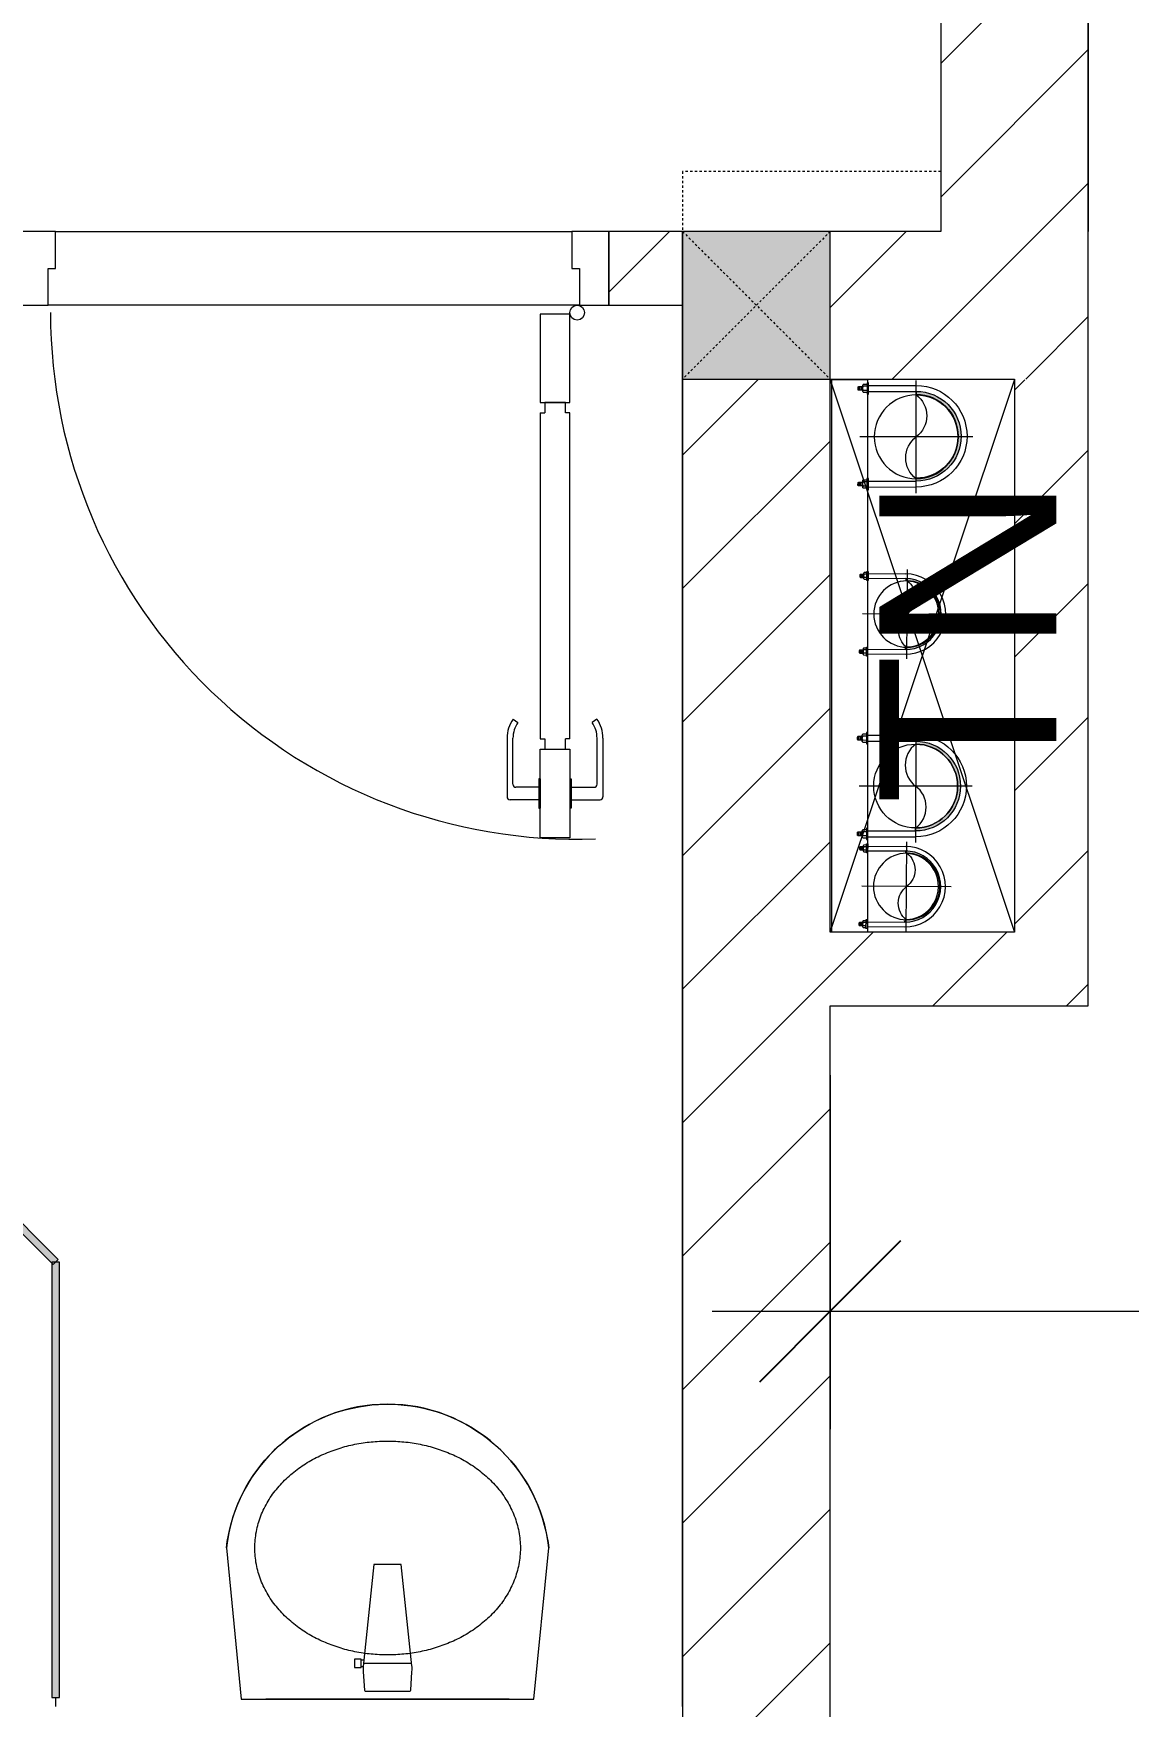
# Model space of a CAD drawing. Header units: millimetres. Extents: x 1591 to 240306, y -15958 to 82755.
# Drawn here: x 51974 to 53459, y 40337 to 42605 of the extents above; entities that cross this region are included whole.
import ezdxf

# ---------------------------------------------------------------- set-up
doc = ezdxf.new("R2010")
doc.units = ezdxf.units.MM
for name, pattern in [('Dash', [6, 3, -3]), ('Dash 1_8_', [6.35, 3.175, -3.175]), ('IMPORT-CENTER _2_', [40.64, 25.4, -5.08, 5.08, -5.08])]:
    doc.linetypes.add(name, pattern=pattern)
for name, color, linetype, lineweight in [('0-1', 7, 'Continuous', 5), ('0-2', 250, 'Continuous', 9), ('A-ANNO-DIMS', 211, 'Continuous', 9), ('A-ANNO-DIMS-160', 211, 'Continuous', 9), ('A-AREA', 32, 'Dash 1_8_', 9), ('A-DETL-GENF-1', 9, 'Continuous', 9), ('A-DOOR-1', 254, 'Continuous', 9), ('A-DOOR-2', 9, 'Continuous', 9), ('A-FLOR', 192, 'Continuous', 9), ('A-FLOR-1', 250, 'Continuous', 9), ('A-FLOR-2', 9, 'Continuous', 9), ('A-GLAZ-CURT', 52, 'Continuous', 9), ('A-GLAZ-CURT-1', 254, 'Continuous', 9), ('A-GLAZ-CURT-2', 9, 'Continuous', 9), ('A-WALL-1', 253, 'Continuous', 18), ('A-WALL-2', 9, 'Continuous', 9), ('A-WALL-3', 113, 'Continuous', 18), ('A-WALL-PATT-1', 10, 'Continuous', 9), ('A-WALL-PATT-2', 111, 'Continuous', 9), ('G-ANNO-TEXT-1', 7, 'Continuous', 9), ('G-IMPT-2', 8, 'IMPORT-CENTER _2_', 9), ('G-IMPT-3', 8, 'Continuous', 9), ('M-EQPM', 50, 'Continuous', 9), ('P-SANR-FIXT-1', 254, 'Continuous', 9), ('S-COLS', 52, 'Continuous', 9), ('S-COLS-5', 52, 'Continuous', 18), ('S-COLS-HDLN', 52, 'Dash', 9)]:
    doc.layers.add(name, color=color, linetype=linetype, lineweight=lineweight)
doc.styles.add('Arial_8', font='arial_0.ttf', dxfattribs={"height": 240})
doc.styles.add('UTM Avo', font='UTM Avo.ttf', dxfattribs={"width": 0.9, "height": 400})
doc.dimstyles.new('1_Dim_chi_tiet_2_5', dxfattribs={"dimscale": 304.8, "dimtxt": 399.720379, "dimasz": 0.629921, "dimexe": 0.524934, "dimexo": 0.0625, "dimgap": 0.052493, "dimtad": 1, "dimdec": 0, "dimrnd": 5, "dimzin": 0, "dimdsep": 46, "dimtxsty": 'UTM Avo', "dimblk1": 'OBLIQUE', "dimblk2": 'OBLIQUE', "dimsah": 1, "dimcen": 0.09, "dimdle": 0.524934, "dimazin": 0, "dimtfac": 1, "dimtdec": 4, "dimtix": 1, "dimtmove": 0, "dimatfit": 3, "dimfxl": 1.049869, "dimfxlon": 1, "dimtvp": 1, "dimtolj": 1, "dimtzin": 0, "dimarcsym": 2})
pattern_1 = [(45, (11001.35, 0), (-90.50967, 90.50967), [])]

# ---------------------------------------------------------------- blocks, each defined once
blk = doc.blocks.new('NCV_TKTC_KET CAU_rvt-1-TKCS_MB TẦNG 3-4')
at = {"layer": 'A-FLOR-1'}
blk.add_line((42052.7, 41386.9), (42052.7, 42136.9), dxfattribs=at)
blk = doc.blocks.new('DOOR_CW_01 CANH MO-PANEL KINH - DIG_02-800x2200-CỬA NHÔM KÍNH-V105-TKCS_MB TẦNG 3-4')
at = {"layer": 'A-DETL-GENF-1'}
for p, q in [((-347, 772), (-307, 772)), ((-347, 652), (-347, 772)), ((-307, 772), (-307, 652)), ((-349, 731.8), (-347, 731.8)), ((-349, 692.2), (-349, 731.8)), ((-347, 692.2), (-347, 731.8)), ((-307, 692.2), (-307, 731.8)), ((-305, 731.8), (-307, 731.8)), ((-305, 692.2), (-305, 731.8)), ((-392, 637), (-392, 716.5)), ((-349, 720.5), (-388, 720.5)), ((-349, 703.5), (-380, 703.5)), ((-305, 720.5), (-266, 720.5)), ((-305, 703.5), (-274, 703.5)), ((-262, 637), (-262, 716.5)), ((-384, 699.5), (-384, 637)), ((-347, 692.2), (-349, 692.2)), ((-307, 692.2), (-305, 692.2)), ((-270, 699.5), (-270, 637)), ((-307, 652), (-347, 652)), ((-347, 638), (-341, 638)), ((-347, 638), (-347, 196)), ((-313, 652), (-341, 652)), ((-341, 652), (-341, 638)), ((-313, 638), (-313, 652)), ((-307, 638), (-313, 638)), ((-307, 196), (-307, 638)), ((-383.9, 611.2), (-377.3, 615.8)), ((-270.1, 611.2), (-276.7, 615.8)), ((-347, 196), (-341, 196)), ((-307, 182), (-347, 182)), ((-347, 182), (-347, 62)), ((-341, 196), (-341, 182)), ((-341, 182), (-313, 182)), ((-307, 196), (-313, 196)), ((-313, 182), (-313, 196)), ((-307, 62), (-307, 182)), ((-347, 62), (-307, 62))]:
    blk.add_line(p, q, dxfattribs=at)
blk.add_circle((-357, 60), 10, dxfattribs=at)
for centre, radius, start, end in [((-357, 60), 714, 360, 92), ((-388, 716.5), 4, 90, 180), ((-380, 699.5), 4, 90, 180), ((-274, 699.5), 4, 0, 90), ((-266, 716.5), 4, 0, 90), ((-347, 637), 45, 180, 215), ((-347, 637), 37, 180, 215), ((-307, 637), 37, 325, 0), ((-307, 637), 45, 325, 0)]:
    blk.add_arc(centre, radius, start, end, dxfattribs=at)
at = {"layer": 'A-DOOR-2'}
for p, q in [((-360, 50), (-400, 50)), ((-400, 50), (-400, -50)), ((-360, 0), (-360, 50)), ((-357, 50), (-332, 50)), ((400, 50), (360, 50)), ((360, 50), (360, 0)), ((400, -50), (400, 50)), ((-350, 0), (-360, 0)), ((-350, -50), (-350, 0)), ((360, 0), (350, 0)), ((350, 0), (350, -50)), ((-400, -50), (-350, -50)), ((350, -50), (400, -50))]:
    blk.add_line(p, q, dxfattribs=at)
blk = doc.blocks.new('bonruatreo - Chậu rửa-V107-TKCS_MB TẦNG 3-4')
at = {"layer": 'P-SANR-FIXT-1'}
for p, q in [((-218.6, 205), (-198.4, 0)), ((198.4, 0), (218.6, 205)), ((-18.5, 182.5), (-32.2, 52.9)), ((18.5, 182.5), (-18.5, 182.5)), ((33, 45.4), (18.5, 182.5)), ((-35.6, 54.2), (-44.7, 54.2)), ((-44.7, 54.2), (-44.7, 42.8)), ((-35.6, 52.9), (-35.6, 54.2)), ((-32.2, 52.9), (-35.6, 52.9)), ((-35.6, 44.2), (-35.6, 52.9)), ((-32.2, 52.9), (-33.1, 44.2)), ((32.7, 48.5), (-32.7, 48.5)), ((-44.7, 42.8), (-35.6, 42.8)), ((-35.6, 42.8), (-35.6, 44.2)), ((-35.6, 44.2), (-33.1, 44.2)), ((-33, 37.3), (-31.4, 12.2)), ((31.4, 12.2), (33, 37.3)), ((-198.4, 0), (198.4, 0)), ((165, 0), (-165, 0)), ((-30.2, 11), (30.2, 11))]:
    blk.add_line(p, q, dxfattribs=at)
at = {"layer": 'P-SANR-FIXT-1', "flags": 128}
blk.add_lwpolyline([(-218.6, 205), (-217.4, 213.7), (-215.9, 222.4), (-214, 231), (-211.8, 239.5), (-209.3, 247.9), (-206.4, 256.2), (-203.2, 264.4), (-199.6, 272.5), (-195.8, 280.4), (-191.6, 288.1), (-187.1, 295.7), (-182.3, 303.1), (-177.3, 310.3), (-171.9, 317.3), (-166.3, 324.1), (-160.4, 330.6), (-154.2, 336.9), (-147.8, 342.9), (-141.2, 348.7), (-134.3, 354.2), (-127.3, 359.4), (-120, 364.4), (-112.5, 369), (-104.9, 373.4), (-97.1, 377.4), (-89.1, 381.2), (-81, 384.6), (-72.7, 387.6), (-64.4, 390.4), (-55.9, 392.8), (-47.3, 394.8), (-38.7, 396.6), (-30, 397.9), (-21.3, 399), (-12.5, 399.6), (-3.7, 400), (5.1, 399.9), (13.9, 399.6), (22.6, 398.8), (31.4, 397.8), (40.1, 396.3), (48.7, 394.5), (57.2, 392.4), (65.7, 390), (74, 387.2), (82.2, 384.1), (90.3, 380.6), (98.3, 376.8), (106.1, 372.7), (113.7, 368.3), (121.1, 363.6), (128.4, 358.7), (135.4, 353.4), (142.2, 347.8), (148.8, 342), (155.2, 335.9), (161.3, 329.6), (167.2, 323), (172.8, 316.2), (178.1, 309.2), (183.1, 302), (187.8, 294.6), (192.2, 287), (196.4, 279.2), (200.2, 271.3), (203.7, 263.2), (206.8, 255), (209.7, 246.6), (212.2, 238.2), (214.3, 229.7), (216.1, 221.1), (217.6, 212.4), (218.6, 205)], dxfattribs=at)
at = {"layer": 'P-SANR-FIXT-1'}
for centre, radius, start, end in [((0, 180), 220, 6.525, 173.475), ((-5.5, 41.4), 38.7, 353.966, 6.034), ((5.5, 41.4), 38.7, 175.8543, 186.034), ((-30.1, 12.3), 1.3, 183.5997, 268.7722), ((30.1, 12.3), 1.3, 271.2278, 356.4003)]:
    blk.add_arc(centre, radius, start, end, dxfattribs=at)
for points in [[(-180, 205), (-180, 212.4), (-178.6, 227.3), (-172.4, 248.8), (-162.5, 268.9), (-149.4, 287), (-133.8, 303), (-116.1, 316.6), (-96.9, 327.9), (-76.5, 336.8), (-55.2, 343.5), (-33.3, 347.9), (-11.2, 350.1), (11.1, 350.1), (33.3, 347.9), (55.2, 343.5), (76.5, 336.8), (96.9, 327.9), (116.1, 316.6), (133.8, 302.9), (149.5, 287), (162.5, 268.8), (172.4, 248.8), (178.6, 227.3), (180, 212.4), (180, 205)], [(180, 205), (180, 197.6), (178.6, 182.7), (172.4, 161.2), (162.5, 141.2), (149.5, 123), (133.8, 107.1), (116.1, 93.4), (96.9, 82.1), (76.5, 73.2), (55.2, 66.5), (33.3, 62.1), (11.1, 59.9), (-11.2, 59.9), (-33.3, 62.1), (-55.2, 66.5), (-76.5, 73.2), (-96.9, 82.1), (-116.1, 93.4), (-133.8, 107), (-149.4, 123), (-162.5, 141.1), (-172.4, 161.2), (-178.6, 182.7), (-180, 197.6), (-180, 205)]]:
    blk.add_open_spline(points, degree=3, dxfattribs=at)
blk = doc.blocks.new('System Panel - Glazed-901218-TKCS_MB TẦNG 3-4')
at = {"layer": 'A-GLAZ-CURT'}
blk.add_hatch(color=256, dxfattribs=at).paths.add_polyline_path([(-295.3, -5), (295.3, -5), (295.3, 5), (-295.3, 5)])
at = {"layer": 'A-GLAZ-CURT-2'}
for p, q in [((295.3, 5), (-295.3, 5)), ((-295.3, 5), (-295.3, -5)), ((295.3, -5), (295.3, 5)), ((-295.3, -5), (295.3, -5))]:
    blk.add_line(p, q, dxfattribs=at)
blk = doc.blocks.new('System Panel - Glazed-901219-TKCS_MB TẦNG 3-4')
at = {"layer": 'A-GLAZ-CURT'}
blk.add_hatch(color=256, dxfattribs=at).paths.add_polyline_path([(-316.6, 5), (-316.6, -5), (316.6, -5), (316.6, 5), (-35.8, 5)])
at = {"layer": 'A-GLAZ-CURT-2'}
for p, q in [((316.6, 5), (-316.6, 5)), ((-316.6, 5), (-316.6, -5)), ((316.6, -5), (316.6, 5)), ((-316.6, -5), (316.6, -5))]:
    blk.add_line(p, q, dxfattribs=at)
blk = doc.blocks.new('NCV_TKTC_TANG 3 - 4_rvt-2-TKCS_MB TẦNG 3-4')
at = {"layer": 'A-WALL-PATT-1'}
h = blk.add_hatch(dxfattribs=at)
h.set_pattern_fill('FP_1', color=256, style=0, pattern_type=2)
h.set_pattern_definition([(45, (0, 0), (-90.50967, 90.50967), [])])
h.paths.add_polyline_path([(41852.6, 42236.9), (41852.6, 42336.9), (41752.6, 42336.9), (41752.6, 42236.9)])
h.paths.add_polyline_path([(40952.6, 42236.9), (40952.6, 42336.9), (40052.6, 42336.9), (40052.6, 42236.9), (40800.5, 42236.9)])
at = {"layer": 'A-FLOR-2'}
for p, q in [((41002.6, 42336.9), (41702.6, 42336.9)), ((41852.6, 40336.9), (41852.6, 42236.9)), ((41002.6, 40348.9), (41002.6, 40336.9))]:
    blk.add_line(p, q, dxfattribs=at)
at = {"layer": 'A-WALL-1'}
for p, q in [((41852.6, 42336.9), (41752.6, 42336.9)), ((41752.6, 42336.9), (41752.6, 42236.9)), ((41852.6, 42236.9), (41852.6, 42336.9)), ((41752.6, 42236.9), (41852.6, 42236.9))]:
    blk.add_line(p, q, dxfattribs=at)
at = {"layer": 'A-WALL-2'}
for p, q in [((41002.6, 42336.9), (41702.6, 42336.9)), ((41712.6, 42236.9), (40992.6, 42236.9))]:
    blk.add_line(p, q, dxfattribs=at)
at = {"layer": 'A-DOOR-1', "rotation": 180}
blk.add_blockref('DOOR_CW_01 CANH MO-PANEL KINH - DIG_02-800x2200-CỬA NHÔM KÍNH-V105-TKCS_MB TẦNG 3-4', (41352.6, 42286.9), dxfattribs=at)
at = {"layer": 'A-GLAZ-CURT-1'}
for name, p, rotation in [('System Panel - Glazed-901219-TKCS_MB TẦNG 3-4', (40778.7, 41163.5), 135.0000000000007), ('System Panel - Glazed-901218-TKCS_MB TẦNG 3-4', (41002.6, 40644.3), 90.0000000000005)]:
    blk.add_blockref(name, p, dxfattribs=dict(at, rotation=rotation))
at = {"layer": 'P-SANR-FIXT-1'}
blk.add_blockref('bonruatreo - Chậu rửa-V107-TKCS_MB TẦNG 3-4', (41452.6, 40346.9), dxfattribs=at)
blk = doc.blocks.new('G1_SOF - BO TRU - 200x200-3054293-TKCS_MB TẦNG 3-4')
at = {"layer": 'S-COLS'}
blk.add_hatch(color=256, dxfattribs=at).paths.add_polyline_path([(100, -100), (100, 100), (-100, 100), (-100, -100)])
at = {"layer": 'S-COLS-5'}
for p, q in [((100, 100), (-100, 100)), ((-100, 100), (-100, -100)), ((100, -100), (100, 100)), ((-100, -100), (100, -100))]:
    blk.add_line(p, q, dxfattribs=at)
at = {"layer": 'S-COLS-HDLN'}
for p, q in [((100, 100), (-100, -100)), ((-100, 100), (100, -100))]:
    blk.add_line(p, q, dxfattribs=at)
blk = doc.blocks.new('TKTC_XREF_251221_MB TANG 2-7 - TKTC_XREF_260130_MB TANG 2-5_dwg_$cc-4746800-TKCS_MB TẦNG 3-4')
at = {"layer": 'G-IMPT-2'}
for p, q in [((0, -0.673), (0, 0.673)), ((-0.673, 0), (0.673, 0))]:
    blk.add_line(p, q, dxfattribs=at)
at = {"layer": 'M-EQPM'}
blk.add_circle((0, 0), 0.5, dxfattribs=at)
for centre, radius, start, end in [((0, 0), 0.5, 90, 270), ((0.188, 0.25), 0.313, 126.8699, 233.1301), ((-0.188, -0.25), 0.313, 306.8699, 53.1301)]:
    blk.add_arc(centre, radius, start, end, dxfattribs=at)
blk = doc.blocks.new('TKTC_XREF_251221_MB TANG 2-7 - TKTC_XREF_260130_MB TANG 2-5_dwg_CUM U_DN100-4746796-TKCS_MB TẦNG 3-4')
at = {"layer": 'G-IMPT-3'}
blk.add_hatch(color=256, dxfattribs=at).paths.add_polyline_path([(0, 61), (0, 57), (14.8, 55.1), (28.5, 49.4), (40.3, 40.3), (49.4, 28.5), (55.1, 14.8), (57, 0), (55.1, -14.8), (49.4, -28.5), (40.3, -40.3), (28.5, -49.4), (14.8, -55.1), (0, -57), (0, -61), (15.8, -58.9), (30.5, -52.8), (43.1, -43.1), (52.8, -30.5), (58.9, -15.8), (61, 0), (58.9, 15.8), (52.8, 30.5), (43.1, 43.1), (30.5, 52.8), (15.8, 58.9)])
for p, q in [((-79.1, 66.6), (-79.1, 63.4)), ((-76.6, 66.6), (-76.6, 63.4)), ((-74.6, 66.6), (-74.6, 63.4)), ((-72.7, 69.3), (-72.7, 60.7)), ((-66.9, 67.9), (-71.7, 67.9)), ((-66.9, 62.1), (-71.7, 62.1)), ((-65, 69), (0, 69)), ((-79.1, -63.4), (-79.1, -66.6)), ((-76.6, -63.4), (-76.6, -66.6)), ((-74.6, -63.4), (-74.6, -66.6)), ((-72.7, -60.7), (-72.7, -69.3)), ((-66.9, -62.1), (-71.7, -62.1)), ((-66.9, -67.9), (-71.7, -67.9)), ((-65, -69), (0, -69))]:
    blk.add_line(p, q, dxfattribs=at)
at = {"layer": 'G-IMPT-3', "flags": 128}
for points in [[(-72.7, 67.6), (-78.1, 67.6), (-78.1, 62.4), (-72.7, 62.4)], [(-71.7, 59.2), (-66.9, 59.2), (-66.9, 70.8), (-71.7, 70.8)], [(-66.9, 70.8), (-66.9, 72.7), (-65, 72.7), (-65, 57.3), (-66.9, 57.3), (-66.9, 59.2)], [(-65, 61), (0, 61), (0, 57)], [(-66.9, -59.2), (-66.9, -57.3), (-65, -57.3), (-65, -72.7), (-66.9, -72.7), (-66.9, -70.8)], [(-65, -61), (0, -61), (0, -57)], [(-72.7, -62.4), (-78.1, -62.4), (-78.1, -67.6), (-72.7, -67.6)], [(-71.7, -70.8), (-66.9, -70.8), (-66.9, -59.2), (-71.7, -59.2)]]:
    blk.add_lwpolyline(points, dxfattribs=at)
at = {"layer": 'G-IMPT-3'}
for centre, radius, start, end in [((-78.1, 66.6), 0.96, 90, 180), ((-78.1, 63.4), 0.96, 180, 270), ((-71.1, 69.3), 1.56, 112.6199, 247.3801), ((-67.9, 65), 4.8, 143.1301, 216.8699), ((-71.1, 60.7), 1.56, 112.6199, 247.3801), ((0, 0), 69, 270, 90), ((0, 0), 61, 270, 90), ((0, 0), 57, 270, 90), ((-78.1, -63.4), 0.96, 90, 180), ((-78.1, -66.6), 0.96, 180, 270), ((-71.1, -60.7), 1.56, 112.6199, 247.3801), ((-67.9, -65), 4.8, 143.1301, 216.8699), ((-71.1, -69.3), 1.56, 112.6199, 247.3801)]:
    blk.add_arc(centre, radius, start, end, dxfattribs=at)
blk = doc.blocks.new('TKTC_XREF_251221_MB TANG 2-7 - TKTC_XREF_260130_MB TANG 2-5_dwg_$cc-V60-TKCS_MB TẦNG 3-4')
at = {"layer": 'G-IMPT-2'}
for p, q in [((0, -0.673), (0, 0.673)), ((-0.673, 0), (0.673, 0))]:
    blk.add_line(p, q, dxfattribs=at)
at = {"layer": 'M-EQPM'}
blk.add_circle((0, 0), 0.5, dxfattribs=at)
for centre, radius, start, end in [((0, 0), 0.5, 90, 270), ((0.188, 0.25), 0.313, 126.8699, 233.1301), ((-0.188, -0.25), 0.313, 306.8699, 53.1301)]:
    blk.add_arc(centre, radius, start, end, dxfattribs=at)
blk = doc.blocks.new('TKTC_XREF_251221_MB TANG 2-7 - TKTC_XREF_260130_MB TANG 2-5_dwg_CUM U_DN100-4746799-TKCS_MB TẦNG 3-4')
at = {"layer": 'G-IMPT-3'}
blk.add_hatch(color=256, dxfattribs=at).paths.add_polyline_path([(0, 61), (15.8, 58.9), (30.5, 52.8), (43.1, 43.1), (52.8, 30.5), (58.9, 15.8), (61, 0), (58.9, -15.8), (52.8, -30.5), (43.1, -43.1), (30.5, -52.8), (15.8, -58.9), (0, -61), (0, -57), (14.8, -55.1), (28.5, -49.4), (40.3, -40.3), (49.4, -28.5), (55.1, -14.8), (57, 0), (55.1, 14.8), (49.4, 28.5), (40.3, 40.3), (28.5, 49.4), (14.8, 55.1), (0, 57)])
for p, q in [((-72.7, 69.3), (-72.7, 60.7)), ((-65, 69), (0, 69)), ((-79.1, 66.6), (-79.1, 63.4)), ((-76.6, 66.6), (-76.6, 63.4)), ((-74.6, 66.6), (-74.6, 63.4)), ((-66.9, 67.9), (-71.7, 67.9)), ((-66.9, 62.1), (-71.7, 62.1)), ((-79.1, -63.4), (-79.1, -66.6)), ((-76.6, -63.4), (-76.6, -66.6)), ((-74.6, -63.4), (-74.6, -66.6)), ((-72.7, -60.7), (-72.7, -69.3)), ((-66.9, -62.1), (-71.7, -62.1)), ((-66.9, -67.9), (-71.7, -67.9)), ((-65, -69), (0, -69))]:
    blk.add_line(p, q, dxfattribs=at)
at = {"layer": 'G-IMPT-3', "flags": 128}
for points in [[(-71.7, 59.2), (-66.9, 59.2), (-66.9, 70.8), (-71.7, 70.8)], [(-66.9, 70.8), (-66.9, 72.7), (-65, 72.7), (-65, 57.3), (-66.9, 57.3), (-66.9, 59.2)], [(-72.7, 67.6), (-78.1, 67.6), (-78.1, 62.4), (-72.7, 62.4)], [(-65, 61), (0, 61), (0, 57)], [(-72.7, -62.4), (-78.1, -62.4), (-78.1, -67.6), (-72.7, -67.6)], [(-71.7, -70.8), (-66.9, -70.8), (-66.9, -59.2), (-71.7, -59.2)], [(-66.9, -59.2), (-66.9, -57.3), (-65, -57.3), (-65, -72.7), (-66.9, -72.7), (-66.9, -70.8)], [(-65, -61), (0, -61), (0, -57)]]:
    blk.add_lwpolyline(points, dxfattribs=at)
at = {"layer": 'G-IMPT-3'}
for centre, radius, start, end in [((-71.1, 69.3), 1.56, 112.6199, 247.3801), ((0, 0), 69, 270, 90), ((-78.1, 66.6), 0.96, 90, 180), ((-78.1, 63.4), 0.96, 180, 270), ((-67.9, 65), 4.8, 143.1301, 216.8699), ((-71.1, 60.7), 1.56, 112.6199, 247.3801), ((0, 0), 61, 270, 90), ((0, 0), 57, 270, 90), ((-78.1, -63.4), 0.96, 90, 180), ((-78.1, -66.6), 0.96, 180, 270), ((-71.1, -60.7), 1.56, 112.6199, 247.3801), ((-67.9, -65), 4.8, 143.1301, 216.8699), ((-71.1, -69.3), 1.56, 112.6199, 247.3801)]:
    blk.add_arc(centre, radius, start, end, dxfattribs=at)
blk = doc.blocks.new('TKTC_XREF_251221_MB TANG 2-7 - TKTC_XREF_260130_MB TANG 2-5_dwg_$cc-4746798-TKCS_MB TẦNG 3-4')
at = {"layer": 'G-IMPT-2'}
for p, q in [((0, -0.673), (0, 0.673)), ((-0.673, 0), (0.673, 0))]:
    blk.add_line(p, q, dxfattribs=at)
at = {"layer": 'M-EQPM'}
blk.add_circle((0, 0), 0.5, dxfattribs=at)
for centre, radius, start, end in [((0, 0), 0.5, 90, 270), ((0.188, 0.25), 0.313, 126.8699, 233.1301), ((-0.188, -0.25), 0.313, 306.8699, 53.1301)]:
    blk.add_arc(centre, radius, start, end, dxfattribs=at)
blk = doc.blocks.new('TKTC_XREF_251221_MB TANG 2-7 - TKTC_XREF_260130_MB TANG 2-5_dwg_$cc-4746797-TKCS_MB TẦNG 3-4')
at = {"layer": 'G-IMPT-2'}
for p, q in [((0, -0.673), (0, 0.673)), ((-0.673, 0), (0.673, 0))]:
    blk.add_line(p, q, dxfattribs=at)
at = {"layer": 'M-EQPM'}
blk.add_circle((0, 0), 0.5, dxfattribs=at)
for centre, radius, start, end in [((0, 0), 0.5, 90, 270), ((0.188, 0.25), 0.313, 126.8699, 233.1301), ((-0.188, -0.25), 0.313, 306.8699, 53.1301)]:
    blk.add_arc(centre, radius, start, end, dxfattribs=at)
blk = doc.blocks.new('TKTC_XREF_251221_MB TANG 2-7 - TKTC_XREF_251221_MB TANG 2-7-2039446-TKCS_MB TẦNG 3-4')
at = {"layer": 'M-EQPM'}
for p, q in [((8451, 24898.8), (8401.8, 24898.5)), ((8401.8, 24898.5), (8401.8, 24150)), ((8451, 24150), (8451, 24898.8))]:
    blk.add_line(p, q, dxfattribs=at)
at = {"extrusion": (0, 0, -1)}
for name, p, xscale, yscale, zscale, rotation in [('TKTC_XREF_251221_MB TANG 2-7 - TKTC_XREF_260130_MB TANG 2-5_dwg_CUM U_DN100-4746799-TKCS_MB TẦNG 3-4', (-8516.8, 24822.4), 0.9975000000000005, 0.9975000000000005, -0.9975000000000005, 180.0467435561312), ('TKTC_XREF_251221_MB TANG 2-7 - TKTC_XREF_260130_MB TANG 2-5_dwg_$cc-V60-TKCS_MB TẦNG 3-4', (-8516.8, 24821.6), 113.7150000000092, 113.7150000000092, -113.7150000000092, 0.04476088158440977), ('TKTC_XREF_251221_MB TANG 2-7 - TKTC_XREF_260130_MB TANG 2-5_dwg_$cc-4746800-TKCS_MB TẦNG 3-4', (-8504.3, 24581.3), 90.00000000005133, 90.00000000005133, -90.00000000005132, 0.419778997776333), ('TKTC_XREF_251221_MB TANG 2-7 - TKTC_XREF_260130_MB TANG 2-5_dwg_CUM U_DN100-4746799-TKCS_MB TẦNG 3-4', (-8516, 24348.1), 0.9974999999999966, 0.9974999999999966, -0.9974999999999966, 180.0467435564899), ('TKTC_XREF_251221_MB TANG 2-7 - TKTC_XREF_260130_MB TANG 2-5_dwg_$cc-4746797-TKCS_MB TẦNG 3-4', (-8503.8, 24211.9), 90.0000000000512, 90.0000000000512, -90.0000000000512, 0.419778997776333)]:
    blk.add_blockref(name, p, dxfattribs=dict(at, xscale=xscale, yscale=yscale, zscale=zscale, rotation=rotation))
for name, p, xscale, yscale, zscale, rotation in [('TKTC_XREF_251221_MB TANG 2-7 - TKTC_XREF_260130_MB TANG 2-5_dwg_CUM U_DN100-4746796-TKCS_MB TẦNG 3-4', (8502.4, 24581.3), 0.7894736842105257, 0.7894736842105257, 0.7894736842105257, 359.5802210006296), ('TKTC_XREF_251221_MB TANG 2-7 - TKTC_XREF_260130_MB TANG 2-5_dwg_$cc-4746798-TKCS_MB TẦNG 3-4', (8516, 24348.1), 113.7150000000092, 113.7150000000092, 113.7150000000092, 179.9532564459116), ('TKTC_XREF_251221_MB TANG 2-7 - TKTC_XREF_260130_MB TANG 2-5_dwg_CUM U_DN100-4746796-TKCS_MB TẦNG 3-4', (8501.9, 24211.9), 0.7894736842105242, 0.7894736842105242, 0.7894736842105242, 359.5802210006287)]:
    blk.add_blockref(name, p, dxfattribs=dict(xscale=xscale, yscale=yscale, zscale=zscale, rotation=rotation))
blk = doc.blocks.new('DIMBLOCK157-TKCS_MB TẦNG 3-4')
at = {"layer": 'A-ANNO-DIMS-160'}
for p, q in [((53054, 41192.8), (53054, 40712.8)), ((53054, 40872.8), (53054, 41192.8)), ((55453.9, 40552.8), (55453.9, 41032.8)), ((52894, 40872.8), (55613.9, 40872.8)), ((55453.9, 40872.8), (55453.9, 40552.8))]:
    blk.add_line(p, q, dxfattribs=at)
at = {"layer": 'A-ANNO-DIMS-160', "lineweight": 25}
for p, q in [((53054, 40872.8), (53150, 40968.8)), ((55453.9, 40872.8), (55549.9, 40968.8)), ((53054, 40872.8), (52958, 40776.8)), ((55453.9, 40872.8), (55357.9, 40776.8))]:
    blk.add_line(p, q, dxfattribs=at)
at = {"layer": 'A-ANNO-DIMS-160', "color": 0, "insert": (53706.2, 41392.5), "char_height": 400, "width": 1314.636, "attachment_point": 1, "line_spacing_factor": 1.110334, "style": 'UTM Avo'}
blk.add_mtext('2400', dxfattribs=at)
blk = doc.blocks.new('_Oblique')
at = {"color": 0, "linetype": 'ByBlock', "lineweight": -2}
blk.add_line((-0.5, -0.5), (0.5, 0.5), dxfattribs=at)

msp = doc.modelspace()

# ---------------------------------------------------------------- hatches: boundary and pattern name
at = {"layer": 'A-WALL-PATT-2'}
h = msp.add_hatch(dxfattribs=at)
h.set_pattern_fill('FP_1', color=256, style=0, pattern_type=2)
h.set_pattern_definition(pattern_1)
h.paths.add_polyline_path([(53403.9, 42336.9), (53403.9, 45236.9), (53203.9, 45236.9), (53203.9, 42336.9)])
h = msp.add_hatch(dxfattribs=at)
h.set_pattern_fill('FP_1', color=256, style=0, pattern_type=2)
h.set_pattern_definition(pattern_1)
h.paths.add_polyline_path([(53304, 42136.9), (53404, 42136.9), (53404, 42336.9), (53054, 42336.9), (53054, 42136.9)])
h = msp.add_hatch(dxfattribs=at)
h.set_pattern_fill('FP_1', color=256, style=0, pattern_type=2)
h.set_pattern_definition(pattern_1)
h.paths.add_polyline_path([(53054, 41286.9), (53054, 42136.9), (52854, 42135.5), (52854, 41286.9), (53010.9, 41286.9)])
h = msp.add_hatch(dxfattribs=at)
h.set_pattern_fill('FP_1', color=256, style=0, pattern_type=2)
h.set_pattern_definition(pattern_1)
h.paths.add_polyline_path([(53404, 41386.9), (53404, 42136.9), (53304, 42135.5), (53304, 41386.9)])
h = msp.add_hatch(dxfattribs=at)
h.set_pattern_fill('FP_1', color=256, style=0, pattern_type=2)
h.set_pattern_definition(pattern_1)
h.paths.add_polyline_path([(53054, 41286.9), (53404, 41286.9), (53404, 41386.9), (53054, 41386.9), (53054, 41341.9)])
h = msp.add_hatch(dxfattribs=at)
h.set_pattern_fill('FP_1', color=256, style=0, pattern_type=2)
h.set_pattern_definition(pattern_1)
h.paths.add_polyline_path([(53054, 37236.9), (53054, 37385.3), (52854, 37385.3), (52854, 37236.9)])
h.paths.add_polyline_path([(52854, 38475.3), (53054, 38475.3), (53054, 41286.9), (52854, 41286.9), (52854, 39490.1)])

# ---------------------------------------------------------------- linework, layer by layer
at = {"layer": '0-2'}
for p, q in [((53304, 41387.8), (53053.8, 42136.9)), ((53053.8, 41386.9), (53303.8, 42135.5))]:
    msp.add_line(p, q, dxfattribs=at)
at = {"layer": 'A-AREA'}
for p, q in [((53203.9, 42418.4), (52854, 42418.4)), ((52854, 42418.4), (52854, 42336.9))]:
    msp.add_line(p, q, dxfattribs=at)
at = {"layer": 'A-FLOR'}
msp.add_line((53404, 45436.9), (53404, 42336.9), dxfattribs=at)
at = {"layer": 'A-WALL-3'}
for p, q in [((53403.9, 42336.9), (53403.9, 45436.9)), ((53203.9, 45236.9), (53203.9, 42336.9)), ((53203.9, 42336.9), (53054, 42336.9)), ((53404, 41286.9), (53404, 42336.9)), ((52854, 42136.9), (52854, 38475.3)), ((53054, 42136.9), (53304, 42136.9)), ((53054, 41386.9), (53054, 42136.9)), ((53304, 42136.9), (53304, 41386.9)), ((53304, 41386.9), (53054, 41386.9)), ((53054, 41286.9), (53404, 41286.9)), ((53054, 38475.3), (53054, 41286.9))]:
    msp.add_line(p, q, dxfattribs=at)

# ---------------------------------------------------------------- block references
at = {"layer": '0-1'}
for name in ['NCV_TKTC_KET CAU_rvt-1-TKCS_MB TẦNG 3-4', 'NCV_TKTC_TANG 3 - 4_rvt-2-TKCS_MB TẦNG 3-4']:
    msp.add_blockref(name, (11001.4, 0), dxfattribs=at)
at = {"layer": 'M-EQPM'}
msp.add_blockref('TKTC_XREF_251221_MB TANG 2-7 - TKTC_XREF_251221_MB TANG 2-7-2039446-TKCS_MB TẦNG 3-4', (44653.9, 17236.9), dxfattribs=at)
at = {"layer": 'S-COLS'}
msp.add_blockref('G1_SOF - BO TRU - 200x200-3054293-TKCS_MB TẦNG 3-4', (52954, 42236.9), dxfattribs=at)

# ---------------------------------------------------------------- texts
at = {"layer": 'G-ANNO-TEXT-1', "insert": (53240.7, 41782.7), "char_height": 240, "width": 624, "attachment_point": 5, "rotation": 90, "line_spacing_factor": 0.936439, "style": 'Arial_8'}
msp.add_mtext('\\pt79.9992,160.0008,240,319.9992,400.0008,480,559.9992,640.0008,720,799.9992,880.0008,960,1039.9992,1120.0008,1200,1279.9992,1360.0008,1440,1519.9992,1600.0008,1680,1759.9992,1840.0008,1920,1999.9992,2080.0008,2160,2239.9992,2320.0008,2400,2479.9992,2560.0008;TN', dxfattribs=at)

# ---------------------------------------------------------------- dimensions: what is measured, and where the dimension line sits
at = {"layer": 'A-ANNO-DIMS'}
dim = msp.add_linear_dim(base=(55453.9, 40872.8), p1=(53054, 41192.8), p2=(55453.9, 40552.8), dimstyle='1_Dim_chi_tiet_2_5', override={"dimpost": '<>', "dimfxl": 2483.799029}, dxfattribs=at)
dim.commit()
dim.dimension.update_dxf_attribs({"geometry": 'DIMBLOCK157-TKCS_MB TẦNG 3-4', "text_midpoint": (54254, 41095.8)})

doc.saveas('drawing.dxf')
